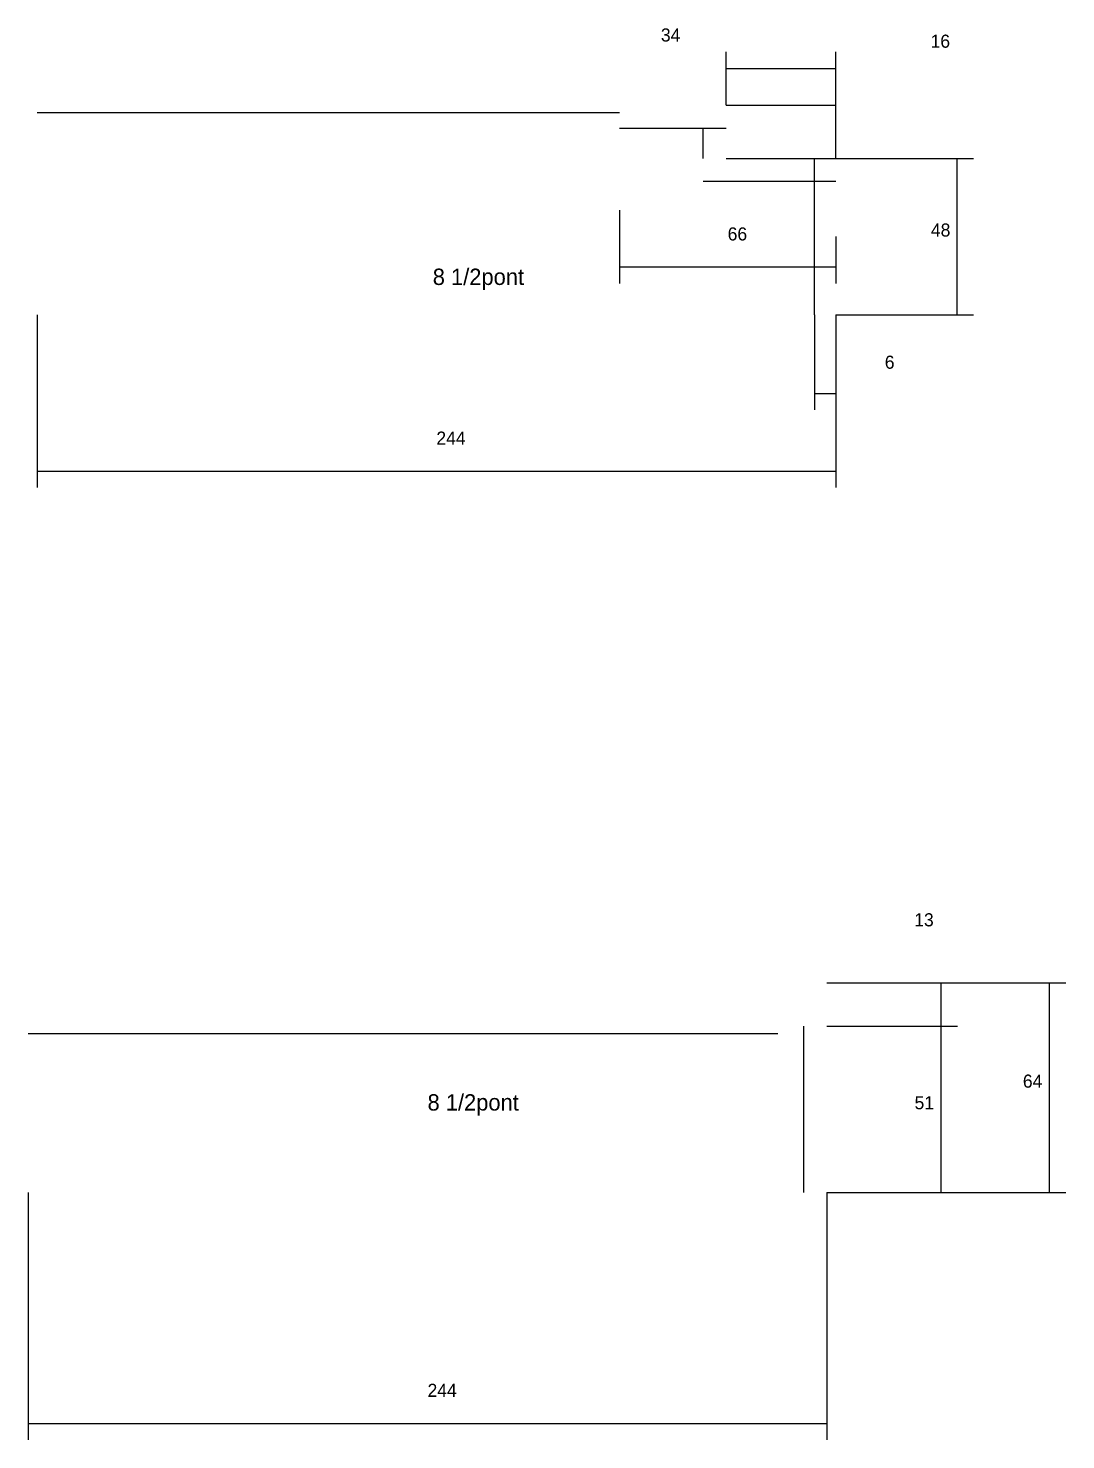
# Model space of a CAD drawing. Header units: metres. Extents: x 138160 to 139623, y 28450 to 29790.
# Drawn here: x 138160.2 to 138477.2, y 29358.2 to 29789.6 of the extents above; entities that cross this region are included whole.
import ezdxf

# ---------------------------------------------------------------- set-up
doc = ezdxf.new("R2010")
doc.units = ezdxf.units.M
for name, color, linetype in [('COTA', 4, 'Continuous'), ('Cota Seção (2x)', 4, 'Continuous'), ('NOMENCLATURA', 7, 'Continuous'), ('Painéis', 200, 'Continuous'), ('SARR_2.2x7', 40, 'Continuous')]:
    doc.layers.add(name, color=color, linetype=linetype)

msp = doc.modelspace()

# ---------------------------------------------------------------- linework, layer by layer
at = {"layer": 'COTA'}
for p, q in [((138162.9, 29702), (138162.9, 29649.2)), ((138400.4, 29702), (138400.4, 29672.9)), ((138406.9, 29702), (138406.9, 29649.2)), ((138406.9, 29702), (138406.9, 29672.9)), ((138400.4, 29677.9), (138406.9, 29677.9)), ((138162.9, 29654.2), (138406.9, 29654.2)), ((138404.2, 29497.8), (138477.2, 29497.8)), ((138472.2, 29433.8), (138472.2, 29497.8)), ((138404.2, 29484.6), (138444.1, 29484.6)), ((138439.1, 29433.8), (138439.1, 29484.6)), ((138160.2, 29433.8), (138160.2, 29358.2)), ((138404.2, 29433.8), (138444.1, 29433.8)), ((138404.2, 29433.8), (138404.2, 29358.2)), ((138404.2, 29433.8), (138477.2, 29433.8)), ((138160.2, 29363.2), (138404.2, 29363.2))]:
    msp.add_line(p, q, dxfattribs=at)
at = {"layer": 'Cota Seção (2x)'}
for p, q in [((138373.4, 29766), (138373.4, 29782.3)), ((138406.9, 29749.8), (138406.9, 29782.3)), ((138373.4, 29777.3), (138406.9, 29777.3)), ((138373.4, 29766), (138373.4, 29771)), ((138406.9, 29749.8), (138406.9, 29771)), ((138373.4, 29766), (138406.9, 29766)), ((138406.9, 29749.8), (138449, 29749.8)), ((138444, 29702), (138444, 29749.8)), ((138340.9, 29734), (138340.9, 29711.6)), ((138406.9, 29725.9), (138406.9, 29711.6)), ((138340.9, 29716.6), (138406.9, 29716.6)), ((138406.9, 29702), (138449, 29702)), ((138404.2, 29497.8), (138444.1, 29497.8)), ((138439.1, 29484.6), (138439.1, 29497.8)), ((138404.2, 29484.6), (138444.1, 29484.6))]:
    msp.add_line(p, q, dxfattribs=at)
at = {"layer": 'Painéis'}
msp.add_line((138373.4, 29749.8), (138406.9, 29749.8), dxfattribs=at)
at = {"layer": 'SARR_2.2x7'}
for p, q in [((138162.9, 29763.8), (138340.9, 29763.8)), ((138340.9, 29759), (138373.4, 29759)), ((138366.4, 29749.8), (138366.4, 29759)), ((138400.4, 29702), (138400.4, 29749.8)), ((138366.4, 29742.8), (138406.9, 29742.8)), ((138397.2, 29433.8), (138397.2, 29484.6)), ((138160.2, 29482.4), (138389.2, 29482.4))]:
    msp.add_line(p, q, dxfattribs=at)

# ---------------------------------------------------------------- texts
at = {"layer": 'COTA'}
for s, p in [('6', (138421.9, 29685.5)), ('244', (138284.9, 29662.3)), ('64', (138464.1, 29465.8)), ('51', (138431, 29459.2)), ('244', (138282.2, 29371.3))]:
    msp.add_text(s, height=4, dxfattribs=at).set_placement(p)
at = {"layer": 'Cota Seção (2x)'}
for s, p in [('34', (138353.5, 29785.5)), ('16', (138435.9, 29783.6)), ('48', (138436, 29725.9)), ('66', (138373.9, 29724.7)), ('13', (138430.9, 29515.1))]:
    msp.add_text(s, height=4, dxfattribs=at).set_placement(p)
at = {"layer": 'NOMENCLATURA'}
for p in [(138283.8, 29711.1), (138282.2, 29458.8)]:
    msp.add_text('8 1/2pont', height=5, dxfattribs=at).set_placement(p)

doc.saveas('drawing.dxf')
